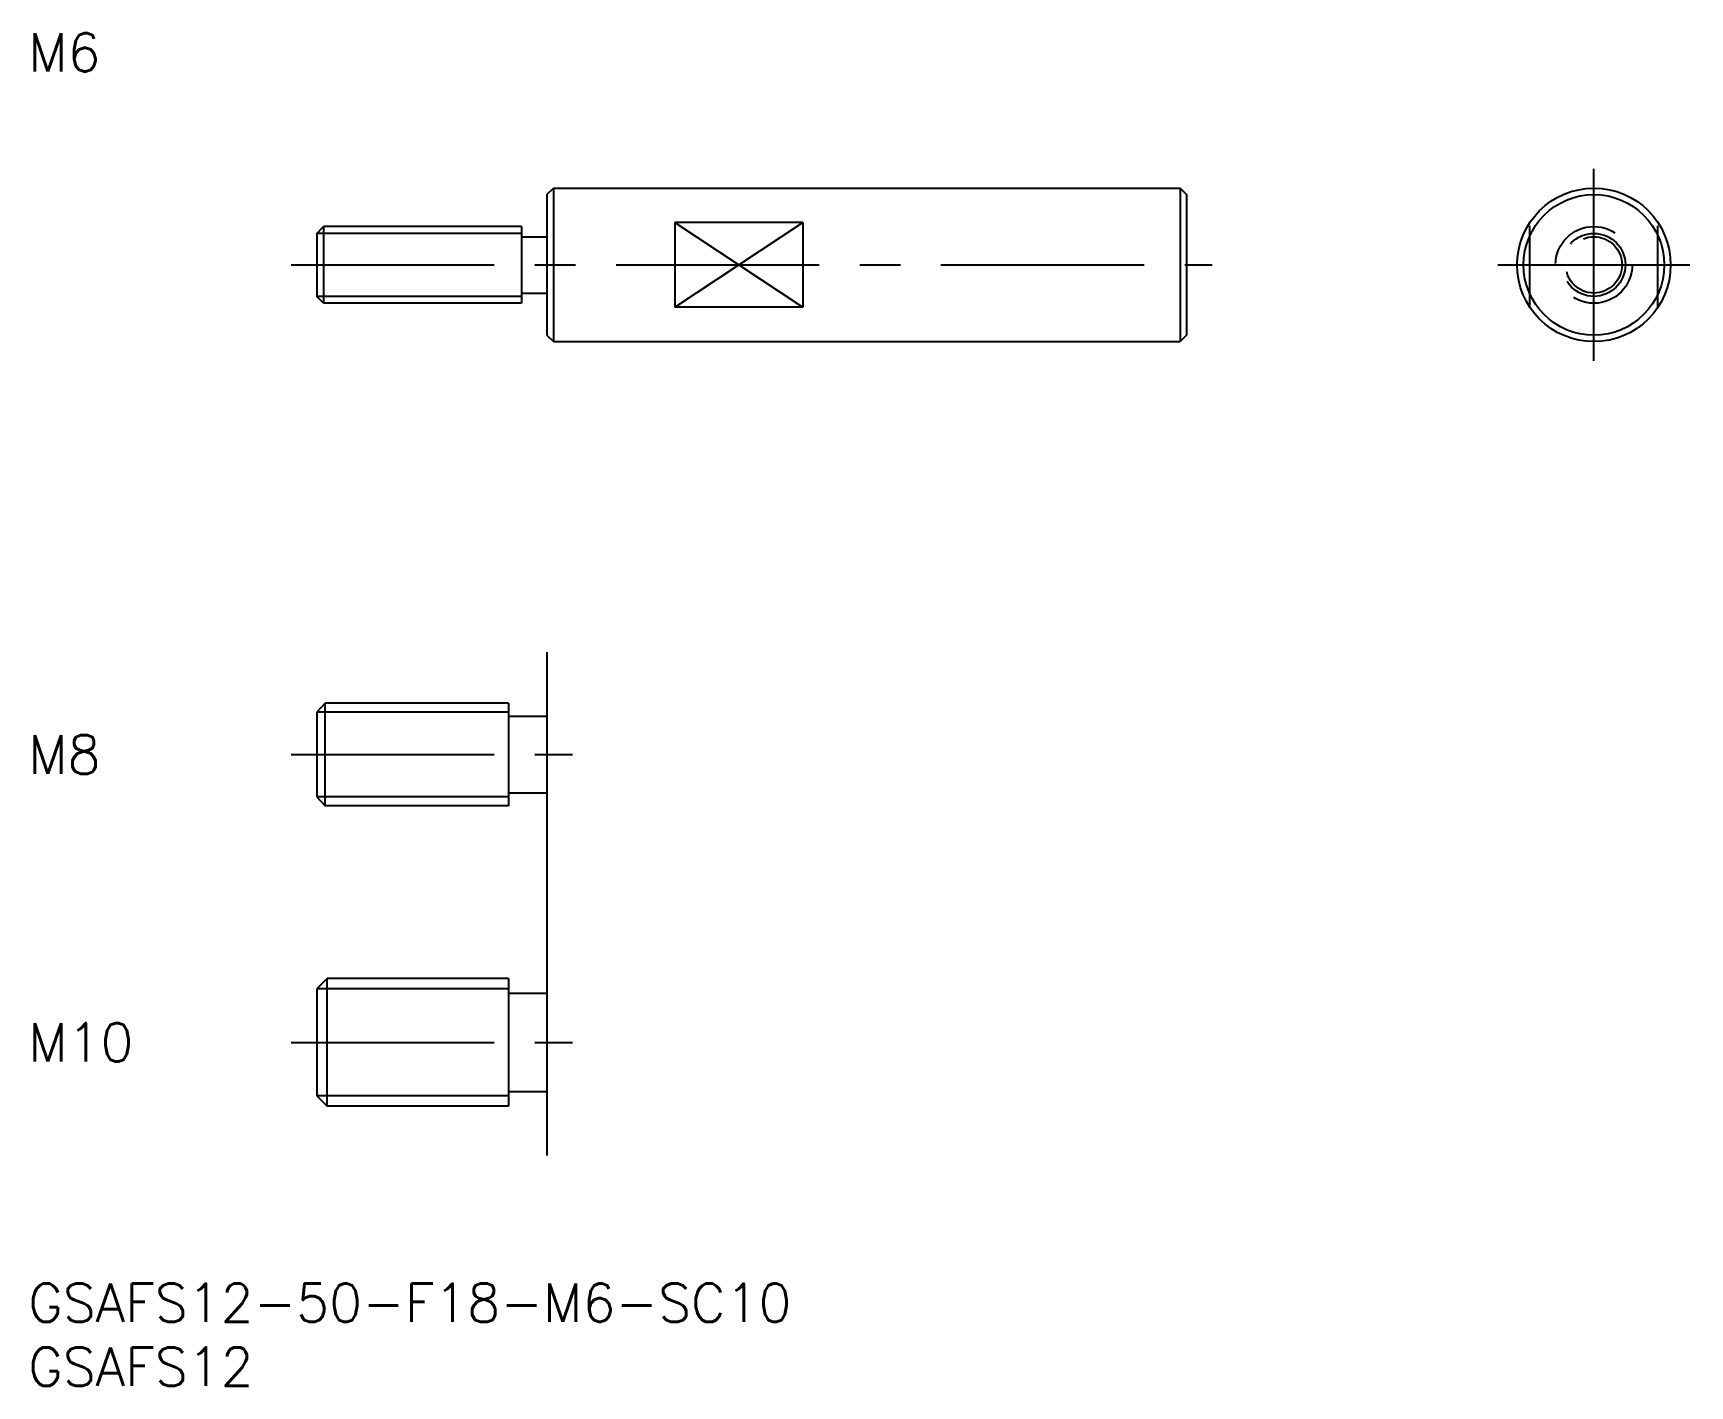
# Model space of a CAD drawing. Extents: x 0 to 130, y -8 to 98.
import ezdxf

# ---------------------------------------------------------------- set-up
doc = ezdxf.new("R2010")
doc.units = 0
doc.header["$LTSCALE"] = 0.5
doc.linetypes.add('CENTER', pattern=[50.8, 31.75, -6.35, 6.35, -6.35])
doc.linetypes.add('DASHED', pattern=[19.05, 12.7, -6.35])
for name, color, linetype in [('MSM_CENTER', 1, 'CENTER'), ('MSM_CONTINUOUS', 7, 'CONTINUOUS'), ('MSM_DASHED', 4, 'DASHED'), ('MSM_NARROW', 5, 'CONTINUOUS'), ('MSM_PART_NUMBER', 7, 'CONTINUOUS')]:
    doc.layers.add(name, color=color, linetype=linetype)
doc.styles.get("Standard").update_dxf_attribs({"font": 'txt.shx', "height": 3, "bigfont": 'bigfont.shx'})

# ---------------------------------------------------------------- blocks, each defined once
blk = doc.blocks.new('*U25')
at = {"layer": 'MSM_PART_NUMBER'}
blk.add_text('GSAFS12-50-F18-M6-SC10', height=3, dxfattribs=at).set_placement((0, -3))
blk = doc.blocks.new('*U26')
at = {"layer": 'MSM_PART_NUMBER'}
blk.add_text('GSAFS12', height=3, dxfattribs=at).set_placement((0, -8))
blk = doc.blocks.new('*U28')
at = {"layer": 'MSM_PART_NUMBER'}
blk.add_text('M10', height=3, dxfattribs=at).set_placement((0, 17.35))
blk = doc.blocks.new('*U29')
at = {"layer": 'MSM_PART_NUMBER'}
blk.add_text('M8', height=3, dxfattribs=at).set_placement((0, 39.85))
blk = doc.blocks.new('*U30')
at = {"layer": 'MSM_PART_NUMBER'}
blk.add_text('M6', height=3, dxfattribs=at).set_placement((0, 94.73))

msp = doc.modelspace()

# ---------------------------------------------------------------- linework, layer by layer
at = {"layer": 'MSM_CENTER'}
for p, q in [((122.39, 72.12), (122.39, 87.12)), ((20.55, 79.62), (92.55, 79.62)), ((114.89, 79.62), (129.89, 79.62)), ((20.55, 41.35), (42.55, 41.35)), ((20.55, 18.85), (42.55, 18.85))]:
    msp.add_line(p, q, dxfattribs=at)
at = {"layer": 'MSM_CONTINUOUS'}
for p, q in [((40.55, 85.12), (41.05, 85.62)), ((41.05, 85.62), (90.05, 85.62)), ((41.05, 85.62), (41.05, 73.62)), ((90.05, 85.62), (90.55, 85.12)), ((90.05, 85.62), (90.05, 73.62)), ((40.55, 85.12), (40.55, 74.12)), ((90.55, 85.12), (90.55, 74.12)), ((50.55, 82.94), (50.55, 76.31)), ((60.55, 82.94), (50.55, 82.94)), ((60.55, 82.94), (60.55, 76.31)), ((22.55, 82.08), (23.09, 82.62)), ((22.55, 82.08), (22.55, 77.16)), ((23.09, 82.62), (23.09, 76.62)), ((38.55, 82.62), (23.09, 82.62)), ((38.55, 82.62), (38.55, 76.62)), ((38.55, 81.82), (40.55, 81.82)), ((23.09, 76.62), (22.55, 77.16)), ((38.55, 76.62), (23.09, 76.62)), ((38.55, 77.42), (40.55, 77.42)), ((60.55, 76.31), (50.55, 76.31)), ((40.55, 74.12), (41.05, 73.62)), ((90.55, 74.12), (90.05, 73.62)), ((41.05, 73.62), (90.05, 73.62)), ((40.55, 49.35), (40.55, 10)), ((23.22, 45.35), (22.55, 44.67)), ((23.22, 37.35), (23.22, 45.35)), ((37.55, 45.35), (23.22, 45.35)), ((37.55, 45.35), (37.55, 37.35)), ((22.55, 44.67), (22.55, 38.03)), ((37.55, 44.35), (40.55, 44.35)), ((22.55, 38.03), (23.22, 37.35)), ((37.55, 38.35), (40.55, 38.35)), ((37.55, 37.35), (23.22, 37.35)), ((23.36, 23.85), (22.55, 23.04)), ((37.55, 23.85), (23.36, 23.85)), ((23.36, 13.85), (23.36, 23.85)), ((37.55, 23.85), (37.55, 13.85)), ((22.55, 23.04), (22.55, 14.66)), ((37.55, 22.7), (40.55, 22.7)), ((22.55, 14.66), (23.36, 13.85)), ((37.55, 15), (40.55, 15)), ((37.55, 13.85), (23.36, 13.85))]:
    msp.add_line(p, q, dxfattribs=at)
for radius in [6, 5.5]:
    msp.add_circle((122.39, 79.62), radius, dxfattribs=at)
at = {"layer": 'MSM_DASHED'}
for p, q in [((117.39, 76.31), (117.39, 82.94)), ((127.39, 76.31), (127.39, 82.94))]:
    msp.add_line(p, q, dxfattribs=at)
for radius in [3, 2.46, 2.2]:
    msp.add_circle((122.39, 79.62), radius, dxfattribs=at)
at = {"layer": 'MSM_NARROW'}
for p, q in [((50.55, 82.94), (60.55, 76.31)), ((50.55, 76.31), (60.55, 82.94)), ((38.55, 82.08), (22.55, 82.08)), ((38.55, 77.16), (22.55, 77.16)), ((37.55, 44.67), (22.55, 44.67)), ((37.55, 38.03), (22.55, 38.03)), ((37.55, 23.04), (22.55, 23.04)), ((37.55, 14.66), (22.55, 14.66))]:
    msp.add_line(p, q, dxfattribs=at)

# ---------------------------------------------------------------- block references
at = {"layer": 'MSM_CONTINUOUS'}
for name in ['*U30', '*U29', '*U28', '*U25', '*U26']:
    msp.add_blockref(name, (0, 0), dxfattribs=at)

doc.saveas('drawing.dxf')
